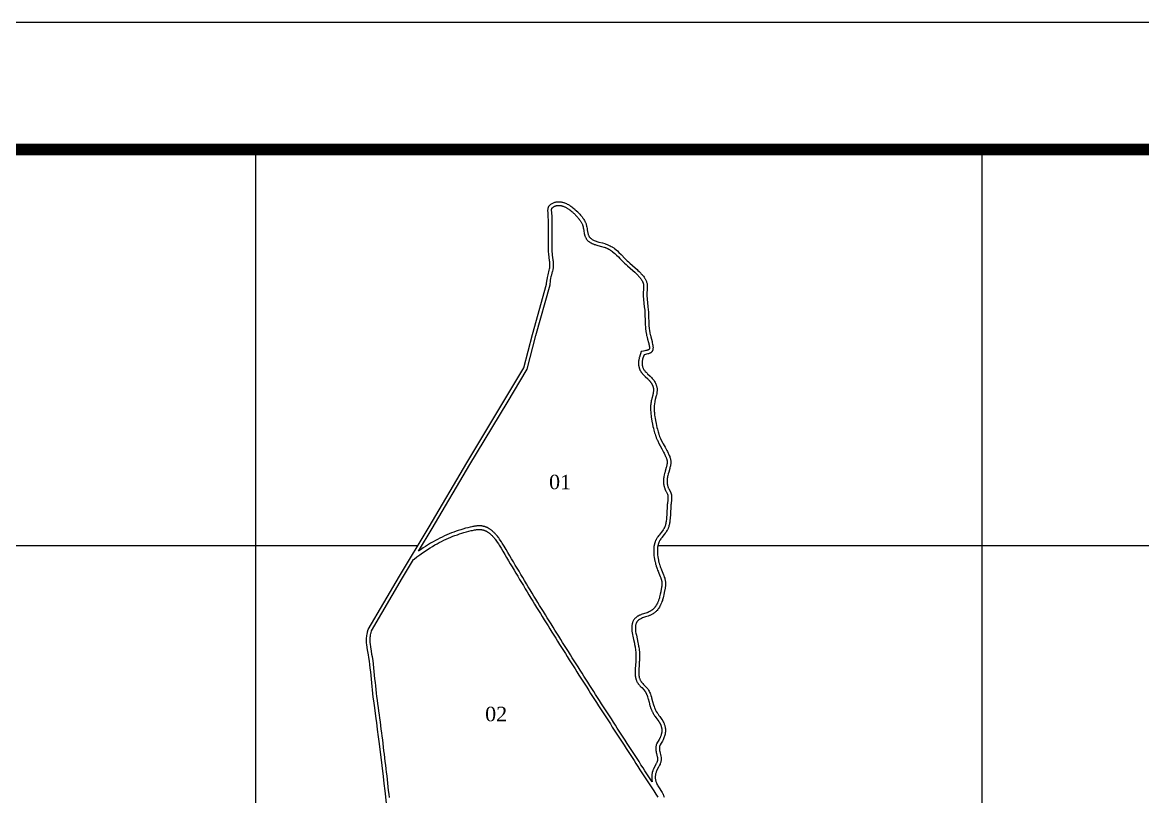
# Model space of a CAD drawing. Extents: x 708265 to 713463, y 7861946 to 7865621.
# Drawn here: x 710379 to 711921, y 7864554 to 7865621 of the extents above; entities that cross this region are included whole.
import ezdxf
from ezdxf.enums import TextEntityAlignment as Align

# ---------------------------------------------------------------- set-up
doc = ezdxf.new("R2010")
doc.units = 0
doc.linetypes.add('CONTINUO', pattern=[0])
doc.linetypes.add('LIN0', pattern=[0])
for name, color, linetype in [('011400xxxx', 1, 'Continuous'), ('011400xxxx001', 5, 'Continuous'), ('011400xxxx002', 5, 'Continuous'), ('MALHA', 8, 'CONTINUO'), ('MARGEM', 7, 'CONTINUO'), ('NUMERAÇÕES', 7, 'Continuous'), ('ÁREAS', 7, 'Continuous')]:
    doc.layers.add(name, color=color, linetype=linetype)
doc.layers.add('NUMERAÇÕES DOS TALHÕES', color=7, linetype='Continuous', true_color=0xffffff)
doc.styles.add('AREAS', font='times.ttf')

# ---------------------------------------------------------------- blocks, each defined once
blk = doc.blocks.new('area_de_talhao')
at = {"layer": 'NUMERAÇÕES', "linetype": 'Continuous', "style": 'AREAS'}
blk.add_attdef('NRO', text='', height=20, dxfattribs=at).set_placement((0, 6.1), align=Align.CENTER)
at = {"layer": 'ÁREAS', "linetype": 'Continuous', "style": 'AREAS', "flags": 1}
for tag, height, p in [('AREAREAL', 0.001, (0, 0)), ('AREA', 20, (0, -23.9))]:
    blk.add_attdef(tag, text='', height=height, dxfattribs=at).set_placement(p, align=Align.CENTER)

msp = doc.modelspace()

# ---------------------------------------------------------------- linework, layer by layer
at = {"layer": '011400xxxx'}
msp.add_lwpolyline([(710881.2, 7864532.5), (710878, 7864562.3), (710876.9, 7864572.3), (710875.7, 7864582.2), (710873.9, 7864597.1), (710870.3, 7864626.9), (710869.1, 7864636.8), (710867.8, 7864646.7), (710866.5, 7864656.6), (710865.8, 7864661.6), (710863.8, 7864676.5), (710862.5, 7864686.4), (710861.8, 7864691.3), (710861.2, 7864696.3), (710860.6, 7864701.3), (710860.1, 7864706.2), (710859.6, 7864711.2), (710858.2, 7864726.1), (710857.6, 7864731.1), (710857.1, 7864736.1), (710856.4, 7864741), (710855.7, 7864746), (710855.1, 7864749.4), (710854.2, 7864754.4), (710853.4, 7864759.3), (710853.3, 7864760.3), (710852.9, 7864763.3), (710852.6, 7864766.2), (710852.5, 7864768.7), (710852.5, 7864770.7), (710852.5, 7864771.2), (710852.6, 7864773.2), (710852.7, 7864774.7), (710852.8, 7864775.7), (710852.9, 7864776.2), (710853.2, 7864778.2), (710853.6, 7864780.2), (710853.8, 7864781.1), (710854.6, 7864784.6), (710897.7, 7864858.2), (710938.5, 7864926.1), (710990.6, 7865014.1), (711041.7, 7865099.2), (711069.1, 7865145), (711080.9, 7865190.9), (711100.2, 7865260.4), (711100.8, 7865265.3), (711101, 7865266.3), (711101.5, 7865269.3), (711101.9, 7865271.2), (711102.3, 7865273.2), (711104, 7865279.5), (711104.4, 7865281.4), (711104.7, 7865282.9), (711104.8, 7865283.9), (711104.9, 7865284.4), (711104.9, 7865284.9), (711105, 7865285.9), (711105, 7865287.4), (711104.9, 7865288.9), (711104.8, 7865289.9), (711104.7, 7865290.9), (711104.5, 7865292.3), (711103.8, 7865297.3), (711103.7, 7865298.3), (711103.5, 7865300.8), (711103.4, 7865301.8), (711103.2, 7865304.8), (711103.1, 7865306.3), (711103, 7865310.3), (711103, 7865313.8), (711103.1, 7865323.8), (711103, 7865328.8), (711103, 7865333.8), (711102.9, 7865343.8), (711102.7, 7865357.6), (711102.2, 7865362.6), (711102.3, 7865363.6), (711102.3, 7865364.1), (711102.4, 7865364.6), (711102.5, 7865365.1), (711102.7, 7865365.5), (711102.8, 7865366), (711103, 7865366.5), (711103.2, 7865366.9), (711103.5, 7865367.4), (711103.8, 7865367.8), (711104.1, 7865368.2), (711104.4, 7865368.6), (711104.7, 7865368.9), (711105.1, 7865369.3), (711105.8, 7865369.9), (711106.2, 7865370.2), (711107.1, 7865370.8), (711107.9, 7865371.3), (711108.8, 7865371.8), (711109.7, 7865372.2), (711110.6, 7865372.6), (711111.6, 7865372.9), (711112, 7865373.1), (711112.5, 7865373.2), (711113.5, 7865373.4), (711114.5, 7865373.6), (711115.5, 7865373.7), (711116, 7865373.7), (711117, 7865373.7), (711118, 7865373.7), (711119, 7865373.6), (711119.5, 7865373.6), (711120.5, 7865373.4), (711121.4, 7865373.3), (711122.4, 7865373), (711123.4, 7865372.8), (711124.3, 7865372.5), (711124.8, 7865372.3), (711126.2, 7865371.8), (711127.6, 7865371.2), (711128.9, 7865370.5), (711130.3, 7865369.8), (711131.1, 7865369.3), (711132, 7865368.8), (711132.8, 7865368.2), (711133.7, 7865367.7), (711135.3, 7865366.5), (711136.1, 7865365.9), (711137.3, 7865365), (711138, 7865364.4), (711139.2, 7865363.4), (711139.9, 7865362.7), (711141, 7865361.7), (711141.7, 7865361), (711143.2, 7865359.6), (711143.9, 7865358.9), (711145.2, 7865357.4), (711145.9, 7865356.7), (711147.2, 7865355.2), (711147.8, 7865354.4), (711149.1, 7865352.8), (711150.3, 7865351.2), (711151.4, 7865349.6), (711151.7, 7865349.1), (711152.4, 7865347.9), (711152.9, 7865347), (711153.6, 7865345.6), (711153.8, 7865345.2), (711154.2, 7865344.3), (711154.6, 7865343.3), (711155, 7865341.9), (711155.3, 7865341), (711155.5, 7865340), (711155.8, 7865338.5), (711156.1, 7865337), (711156.4, 7865335.1), (711157.2, 7865330.6), (711157.4, 7865329.7), (711157.5, 7865329.2), (711157.8, 7865328.2), (711158, 7865327.8), (711158.4, 7865326.8), (711158.6, 7865326.4), (711158.9, 7865325.9), (711159.1, 7865325.5), (711159.4, 7865325.1), (711159.7, 7865324.7), (711160.1, 7865324.3), (711160.4, 7865324), (711160.7, 7865323.6), (711161.5, 7865323), (711162.3, 7865322.4), (711163.1, 7865321.8), (711164, 7865321.3), (711164.9, 7865320.9), (711165.8, 7865320.4), (711167.2, 7865319.9), (711168.6, 7865319.4), (711169.6, 7865319.1), (711171, 7865318.6), (711172.4, 7865318.2), (711177.3, 7865316.9), (711180.6, 7865316), (711181.1, 7865315.8), (711182.5, 7865315.3), (711183.9, 7865314.8), (711185.8, 7865314), (711186.7, 7865313.6), (711188, 7865312.9), (711189.3, 7865312.2), (711190.6, 7865311.4), (711191, 7865311.2), (711192.7, 7865310), (711193.9, 7865309.2), (711195.5, 7865307.9), (711195.9, 7865307.6), (711197.8, 7865306), (711199.9, 7865303.9), (711202.8, 7865301.1), (711208.3, 7865295.3), (711210.1, 7865293.6), (711211.2, 7865292.5), (711213, 7865290.8), (711214.9, 7865289.2), (711222.4, 7865282.6), (711225, 7865280.3), (711226.1, 7865279.2), (711227.9, 7865277.5), (711228.6, 7865276.8), (711230, 7865275.3), (711230.7, 7865274.6), (711231.7, 7865273.5), (711232.3, 7865272.7), (711232.9, 7865271.9), (711233.6, 7865271.1), (711234.5, 7865269.9), (711235, 7865269.1), (711235.8, 7865267.8), (711236.1, 7865267.4), (711236.6, 7865266.5), (711237, 7865265.7), (711237.4, 7865264.7), (711237.8, 7865263.8), (711238.1, 7865262.9), (711238.4, 7865261.9), (711238.6, 7865260.9), (711238.7, 7865260.4), (711238.8, 7865259.9), (711238.9, 7865259), (711238.9, 7865258), (711238.9, 7865257), (711238.8, 7865255.5), (711238.6, 7865253), (711238.2, 7865248), (711238.2, 7865247.5), (711238.2, 7865245.5), (711238.3, 7865244), (711238.4, 7865243), (711238.6, 7865241), (711238.7, 7865239.5), (711239.3, 7865234.5), (711239.9, 7865229.6), (711240.3, 7865224.6), (711240.5, 7865222.1), (711240.7, 7865219.1), (711240.8, 7865216.6), (711241.1, 7865206.6), (711241.2, 7865204.1), (711241.3, 7865202.1), (711241.5, 7865200.1), (711241.7, 7865198.6), (711241.9, 7865196.6), (711242.1, 7865195.7), (711242.4, 7865193.7), (711242.6, 7865192.7), (711243, 7865190.7), (711243.2, 7865189.8), (711243.7, 7865187.8), (711245.5, 7865181.1), (711245.8, 7865179.6), (711246.3, 7865177.7), (711246.5, 7865176.2), (711246.6, 7865175.7), (711246.8, 7865174.2), (711246.9, 7865173.2), (711246.9, 7865172.7), (711246.8, 7865171.7), (711246.8, 7865171.2), (711246.7, 7865170.7), (711246.7, 7865170.2), (711246.6, 7865169.7), (711246.4, 7865169.2), (711246.2, 7865168.8), (711246, 7865168.3), (711245.8, 7865167.9), (711245.5, 7865167.5), (711245.2, 7865167.1), (711244.9, 7865166.7), (711244.5, 7865166.4), (711244.1, 7865166.1), (711243.7, 7865165.8), (711243.3, 7865165.5), (711242.8, 7865165.3), (711242.4, 7865165.1), (711241.4, 7865164.7), (711240.5, 7865164.4), (711239.5, 7865164.1), (711238.1, 7865163.7), (711236.6, 7865163.4), (711234.6, 7865163), (711233, 7865158.3), (711232.6, 7865156.8), (711232.3, 7865155.3), (711232.1, 7865154.4), (711232.1, 7865153.9), (711232, 7865152.9), (711231.9, 7865152.4), (711231.9, 7865151.4), (711231.9, 7865150.9), (711232, 7865149.9), (711232, 7865149.4), (711232.1, 7865148.4), (711232.3, 7865147.4), (711232.6, 7865146.4), (711232.9, 7865145.5), (711233.2, 7865144.5), (711233.5, 7865144.1), (711233.9, 7865143.2), (711234.4, 7865142.4), (711235, 7865141.5), (711235.6, 7865140.7), (711236.2, 7865140), (711237.2, 7865138.8), (711238.6, 7865137.4), (711239.4, 7865136.7), (711243, 7865133.3), (711244.1, 7865132.2), (711244.8, 7865131.5), (711245.8, 7865130.4), (711246.8, 7865129.3), (711247.4, 7865128.5), (711248.3, 7865127.3), (711249.1, 7865126), (711249.8, 7865124.7), (711250.3, 7865123.8), (711250.9, 7865122.5), (711251.2, 7865121.5), (711251.4, 7865121), (711251.7, 7865120.1), (711251.8, 7865119.6), (711252.1, 7865118.6), (711252.2, 7865117.7), (711252.4, 7865116.7), (711252.4, 7865116.2), (711252.5, 7865115.2), (711252.5, 7865114.7), (711252.5, 7865113.7), (711252.4, 7865112.7), (711252.3, 7865111.7), (711252.2, 7865110.7), (711251.9, 7865109.2), (711251.5, 7865107.3), (711251.2, 7865106.3), (711250, 7865101.4), (711249.4, 7865099), (711249.2, 7865097.5), (711248.9, 7865095.6), (711248.8, 7865095.1), (711248.6, 7865093.1), (711248.5, 7865091.6), (711248.5, 7865089.6), (711248.5, 7865087.1), (711248.6, 7865084.6), (711248.7, 7865083.6), (711248.9, 7865081.6), (711249.1, 7865080.1), (711249.4, 7865077.6), (711249.7, 7865075.6), (711250.3, 7865072.2), (711251.1, 7865068.3), (711251.7, 7865065.3), (711252.2, 7865062.9), (711252.8, 7865060.5), (711253.4, 7865058.5), (711253.9, 7865056.6), (711254.4, 7865055.2), (711255, 7865053.3), (711255.3, 7865052.3), (711256, 7865050.5), (711256.4, 7865049.5), (711257.2, 7865047.7), (711258.6, 7865044.5), (711260.2, 7865041.4), (711260.9, 7865040.1), (711263.4, 7865035.7), (711265.7, 7865031.3), (711266.7, 7865029.5), (711267.8, 7865027.3), (711268.2, 7865026.4), (711268.8, 7865025), (711269.2, 7865024.1), (711269.8, 7865022.7), (711270.1, 7865021.8), (711270.5, 7865020.3), (711270.7, 7865019.8), (711270.9, 7865018.9), (711271, 7865018.4), (711271.2, 7865017.4), (711271.3, 7865016.4), (711271.4, 7865015.4), (711271.4, 7865014.9), (711271.4, 7865014.4), (711271.3, 7865013.4), (711271.2, 7865012.4), (711271.1, 7865011.4), (711270.8, 7865010), (711270.4, 7865008.5), (711270.2, 7865007.5), (711269.8, 7865006.1), (711268.4, 7865001.3), (711267.7, 7864998.9), (711267.1, 7864996.4), (711267, 7864996), (711266.7, 7864994), (711266.5, 7864992.5), (711266.4, 7864991.5), (711266.3, 7864990), (711266.3, 7864989.5), (711266.3, 7864988), (711266.3, 7864987), (711266.4, 7864986), (711266.5, 7864985), (711266.7, 7864984), (711266.9, 7864983), (711267.1, 7864982.1), (711267.4, 7864981.1), (711267.6, 7864980.6), (711267.9, 7864979.7), (711268.1, 7864979.2), (711268.6, 7864978.3), (711271.4, 7864973.1), (711271.6, 7864972.6), (711271.9, 7864971.6), (711272, 7864971.2), (711272.2, 7864970.2), (711272.2, 7864969.7), (711272.3, 7864968.7), (711272.3, 7864968.2), (711272.4, 7864967.2), (711272.3, 7864965.7), (711272.2, 7864963.7), (711271.7, 7864957.7), (711271.5, 7864956.2), (711271.3, 7864951.7), (711271, 7864946.7), (711270.8, 7864941.7), (711270.6, 7864939.2), (711270.4, 7864937.3), (711270.2, 7864935.3), (711270, 7864933.8), (711269.8, 7864932.3), (711269.6, 7864930.8), (711269.4, 7864929.8), (711269.2, 7864928.9), (711268.8, 7864927.4), (711268.7, 7864926.9), (711268.4, 7864926), (711268.1, 7864925), (711267.7, 7864924.1), (711267.5, 7864923.6), (711267.1, 7864922.7), (711266.7, 7864921.8), (711266.4, 7864921.4), (711265.6, 7864920.1), (711264.8, 7864918.8), (711263.7, 7864917.2), (711262.2, 7864915.2), (711259.1, 7864911.3), (711258.5, 7864910.5), (711257.6, 7864909.3), (711256.8, 7864908), (711256.5, 7864907.6), (711256, 7864906.7), (711255.5, 7864905.9), (711255.1, 7864905), (711254.9, 7864904.5), (711254.5, 7864903.6), (711254.2, 7864902.6), (711254, 7864902.1), (711253.8, 7864901.2), (711253.5, 7864900.2), (711253.3, 7864899.2), (711253.1, 7864897.7), (711253, 7864896.3), (711252.9, 7864895.3), (711252.8, 7864893.8), (711252.8, 7864891.8), (711252.9, 7864889.8), (711253.1, 7864887.3), (711253.4, 7864884.8), (711253.8, 7864882.3), (711254.3, 7864879.9), (711254.5, 7864878.9), (711255, 7864876.9), (711255.3, 7864876), (711255.8, 7864874.1), (711256.1, 7864873.1), (711256.7, 7864871.2), (711257.2, 7864869.8), (711257.9, 7864867.9), (711258.4, 7864866.5), (711259.4, 7864864.2), (711261.3, 7864859.6), (711261.7, 7864858.7), (711262.4, 7864856.8), (711262.9, 7864855.4), (711263.3, 7864853.9), (711263.5, 7864852.9), (711263.7, 7864852), (711263.8, 7864851.5), (711263.9, 7864850.5), (711264, 7864849.5), (711264.1, 7864848.5), (711264.1, 7864847.5), (711264, 7864846.5), (711264, 7864846), (711263.9, 7864844.5), (711263.7, 7864842.5), (711263.4, 7864840.5), (711263.2, 7864839.5), (711262.4, 7864835.6), (711261.7, 7864832.2), (711261.3, 7864830.2), (711260.8, 7864828.3), (711260.4, 7864826.8), (711260, 7864825.4), (711259.7, 7864824.5), (711259.2, 7864823), (711258.5, 7864821.2), (711258.1, 7864820.2), (711257.7, 7864819.3), (711257.3, 7864818.4), (711256.6, 7864817.1), (711256.4, 7864816.6), (711255.7, 7864815.3), (711254.9, 7864814), (711254, 7864812.8), (711253.4, 7864812), (711252.4, 7864810.9), (711251.7, 7864810.1), (711251, 7864809.4), (711250.3, 7864808.8), (711249.5, 7864808.1), (711248.8, 7864807.5), (711248, 7864806.9), (711247.1, 7864806.3), (711245.9, 7864805.5), (711245.4, 7864805.3), (711244.1, 7864804.6), (711242.7, 7864803.9), (711241.8, 7864803.6), (711240.4, 7864803), (711238.5, 7864802.4), (711236.6, 7864801.8), (711232.4, 7864800.4), (711231, 7864799.8), (711230.1, 7864799.4), (711229.2, 7864798.9), (711228.3, 7864798.4), (711227.9, 7864798.1), (711227.1, 7864797.6), (711226.7, 7864797.3), (711226.3, 7864796.9), (711225.9, 7864796.6), (711225.6, 7864796.2), (711225.2, 7864795.9), (711224.9, 7864795.5), (711224.6, 7864795.1), (711224.4, 7864794.6), (711224.1, 7864794.2), (711223.9, 7864793.8), (711223.7, 7864793.3), (711223.5, 7864792.8), (711223.2, 7864791.9), (711223.1, 7864791.4), (711222.9, 7864790.4), (711222.8, 7864789.9), (711222.7, 7864788.9), (711222.6, 7864788.4), (711222.6, 7864787.4), (711222.6, 7864786.4), (711222.6, 7864785.4), (711222.6, 7864783.9), (711222.8, 7864782.5), (711222.9, 7864781.5), (711223.3, 7864779.5), (711223.6, 7864778), (711223.9, 7864776.6), (711225, 7864771.7), (711226.1, 7864766.8), (711226.5, 7864764.8), (711227.1, 7864761.4), (711227.2, 7864760.4), (711227.7, 7864757.4), (711227.8, 7864756.4), (711228.1, 7864753.5), (711228.2, 7864751), (711228.3, 7864748.5), (711228.3, 7864745), (711228.1, 7864741.5), (711228, 7864740), (711227.7, 7864735), (711227.3, 7864730), (711227.2, 7864728.5), (711227.2, 7864727), (711227.2, 7864726), (711227.2, 7864725), (711227.2, 7864723.5), (711227.4, 7864722), (711227.5, 7864721), (711227.6, 7864720), (711227.8, 7864719), (711228, 7864718.1), (711228.2, 7864717.6), (711228.5, 7864716.6), (711228.7, 7864716.2), (711229, 7864715.2), (711229.3, 7864714.8), (711229.5, 7864714.4), (711230, 7864713.5), (711230.3, 7864713.1), (711230.9, 7864712.3), (711231.2, 7864711.9), (711231.8, 7864711.1), (711232.8, 7864710), (711233.9, 7864708.9), (711234.9, 7864707.9), (711238.4, 7864704.3), (711238.7, 7864703.9), (711239.4, 7864703.1), (711239.6, 7864702.7), (711240.2, 7864701.9), (711240.8, 7864701), (711241.5, 7864699.7), (711242.2, 7864698.4), (711242.8, 7864697), (711243.3, 7864695.6), (711244, 7864693.7), (711244.7, 7864691.3), (711244.9, 7864690.4), (711246.2, 7864685.5), (711247.5, 7864680.7), (711248.3, 7864678.3), (711249, 7864676.5), (711249.2, 7864676), (711249.8, 7864674.6), (711250.5, 7864673.3), (711250.9, 7864672.4), (711251.4, 7864671.5), (711252.5, 7864669.8), (711253.3, 7864668.6), (711253.9, 7864667.7), (711255, 7864666.1), (711256.2, 7864664.5), (711259.1, 7864660.4), (711260.2, 7864658.7), (711260.9, 7864657.4), (711261.6, 7864656.1), (711262, 7864655.2), (711262.4, 7864654.3), (711262.7, 7864653.3), (711263, 7864652.4), (711263.3, 7864651.4), (711263.5, 7864650.4), (711263.7, 7864648.9), (711263.9, 7864647.5), (711264, 7864646), (711263.9, 7864644.5), (711263.9, 7864643.5), (711263.7, 7864642), (711263.5, 7864640.5), (711263.1, 7864639), (711262.7, 7864637.6), (711262.4, 7864636.6), (711261.9, 7864635.2), (711261.3, 7864633.8), (711260.7, 7864632.5), (711259.8, 7864630.7), (711259, 7864629.4), (711258.2, 7864628.1), (711256.7, 7864625.6), (711256.5, 7864625.1), (711256.3, 7864624.6), (711256.1, 7864624.2), (711256, 7864623.7), (711255.9, 7864623.2), (711255.8, 7864622.7), (711255.7, 7864622.2), (711255.7, 7864621.7), (711255.7, 7864620.7), (711255.7, 7864619.7), (711255.7, 7864619.2), (711255.9, 7864618.2), (711256, 7864617.7), (711256.2, 7864616.3), (711257.6, 7864609.9), (711257.9, 7864608.4), (711257.9, 7864607.9), (711258, 7864606.9), (711258, 7864606.4), (711258.1, 7864605.4), (711258, 7864604.4), (711257.9, 7864603.9), (711257.8, 7864603), (711257.6, 7864602), (711257.3, 7864601), (711256.9, 7864600.1), (711256.5, 7864599.2), (711255.9, 7864597.8), (711255.2, 7864596.5), (711254.5, 7864595.1), (711252.3, 7864590.7), (711251.7, 7864589.3), (711251.3, 7864588.4), (711251, 7864587.4), (711250.7, 7864586.5), (711250.5, 7864585.5), (711250.3, 7864584.5), (711250.1, 7864583.5), (711250, 7864582.5), (711250, 7864581.5), (711250, 7864580.5), (711250, 7864579.5), (711250.1, 7864578.5), (711250.3, 7864577.6), (711250.4, 7864577.1), (711250.6, 7864576.1), (711250.9, 7864575.1), (711251.2, 7864574.2), (711251.5, 7864573.2), (711252.1, 7864571.8), (711252.3, 7864571.4), (711253, 7864570), (711253.4, 7864569.2), (711254.2, 7864567.9), (711255.3, 7864566.2), (711258.7, 7864561.3), (711259.5, 7864560), (711260, 7864559.2), (711260.5, 7864558.3), (711260.7, 7864557.8), (711260.9, 7864557.4), (711261.3, 7864556.4), (711261.5, 7864556), (711261.8, 7864555), (711261.9, 7864554.5), (711262.1, 7864553.6)], dxfattribs=at)
at = {"layer": '011400xxxx001'}
msp.add_lwpolyline([(710924.1, 7864892.5), (710942.8, 7864923.5), (710994.9, 7865011.6), (711046, 7865096.6), (711073.8, 7865143.1), (711085.7, 7865189.6), (711105.2, 7865259.4), (711105.8, 7865264.7), (711105.9, 7865265.6), (711106.3, 7865267.9), (711106.4, 7865268.3), (711106.7, 7865270.2), (711106.8, 7865270.6), (711107.2, 7865272), (711107.4, 7865272.9), (711108.7, 7865277.7), (711108.9, 7865278.3), (711109.2, 7865279.8), (711109.4, 7865280.4), (711109.6, 7865281.5), (711109.7, 7865282.1), (711109.7, 7865282.7), (711109.8, 7865283.3), (711109.9, 7865283.9), (711109.9, 7865284.5), (711110, 7865285.1), (711110, 7865285.7), (711110, 7865286.3), (711110, 7865286.9), (711110, 7865287.5), (711109.9, 7865288.6), (711109.9, 7865289.2), (711109.8, 7865290.3), (711109.7, 7865291.4), (711109.5, 7865293), (711108.8, 7865297.9), (711108.7, 7865298.8), (711108.4, 7865301.2), (711108.4, 7865302.1), (711108.2, 7865305), (711108.1, 7865306.4), (711108, 7865310.3), (711108, 7865313.8), (711108, 7865318.7), (711108.1, 7865323.8), (711108, 7865328.8), (711108, 7865333.8), (711108, 7865338.8), (711107.9, 7865343.8), (711107.8, 7865348.8), (711107.8, 7865353.8), (711107.7, 7865357.9), (711107.2, 7865362.8), (711107.2, 7865362.9), (711107.3, 7865363.2), (711107.3, 7865363.4), (711107.3, 7865363.7), (711107.4, 7865363.9), (711107.4, 7865364.1), (711107.5, 7865364.2), (711107.5, 7865364.4), (711107.6, 7865364.5), (711107.7, 7865364.7), (711107.8, 7865364.9), (711108, 7865365.1), (711108.1, 7865365.2), (711108.3, 7865365.4), (711108.5, 7865365.6), (711108.7, 7865365.8), (711109, 7865366), (711109.2, 7865366.2), (711109.5, 7865366.4), (711109.8, 7865366.6), (711110.1, 7865366.8), (711110.4, 7865367), (711110.7, 7865367.2), (711111, 7865367.3), (711111.4, 7865367.5), (711111.7, 7865367.6), (711112, 7865367.8), (711112.4, 7865367.9), (711112.7, 7865368), (711113, 7865368.2), (711113.4, 7865368.3), (711113.7, 7865368.3), (711114.1, 7865368.4), (711114.4, 7865368.5), (711114.8, 7865368.6), (711115.2, 7865368.6), (711115.5, 7865368.7), (711115.9, 7865368.7), (711116.2, 7865368.7), (711116.6, 7865368.7), (711117, 7865368.7), (711117.4, 7865368.7), (711117.7, 7865368.7), (711118.1, 7865368.7), (711118.5, 7865368.7), (711118.9, 7865368.6), (711119.3, 7865368.6), (711119.6, 7865368.5), (711120, 7865368.4), (711120.4, 7865368.4), (711120.8, 7865368.3), (711121.2, 7865368.2), (711121.6, 7865368.1), (711122, 7865368), (711122.4, 7865367.8), (711122.8, 7865367.7), (711123.1, 7865367.6), (711123.9, 7865367.3), (711124.3, 7865367.1), (711125.1, 7865366.8), (711125.5, 7865366.6), (711126.3, 7865366.2), (711126.6, 7865366.1), (711127.4, 7865365.6), (711127.8, 7865365.4), (711128.6, 7865365), (711129.3, 7865364.5), (711130.1, 7865364.1), (711130.8, 7865363.6), (711131.6, 7865363), (711132.3, 7865362.5), (711133, 7865362), (711134.1, 7865361.1), (711134.8, 7865360.5), (711135.9, 7865359.6), (711136.6, 7865359), (711137.6, 7865358.1), (711138.3, 7865357.4), (711139.6, 7865356.1), (711140.2, 7865355.4), (711141.5, 7865354), (711142.1, 7865353.4), (711143.4, 7865351.9), (711144, 7865351.2), (711145.1, 7865349.7), (711145.4, 7865349.4), (711146.2, 7865348.3), (711146.4, 7865348), (711147.2, 7865346.8), (711147.4, 7865346.5), (711147.9, 7865345.7), (711148.1, 7865345.4), (711148.5, 7865344.6), (711148.7, 7865344.3), (711149.1, 7865343.5), (711149.2, 7865343.2), (711149.6, 7865342.4), (711149.7, 7865342), (711149.9, 7865341.6), (711150, 7865341.2), (711150.1, 7865340.9), (711150.3, 7865340.5), (711150.4, 7865340.1), (711150.5, 7865339.7), (711150.6, 7865339.3), (711150.7, 7865338.9), (711150.8, 7865338), (711150.9, 7865337.6), (711151.2, 7865336.2), (711151.5, 7865334.3), (711152.3, 7865329.6), (711152.4, 7865329), (711152.6, 7865328.4), (711152.7, 7865327.8), (711152.9, 7865327.2), (711153.1, 7865326.6), (711153.3, 7865326), (711153.6, 7865325.3), (711153.9, 7865324.7), (711154.2, 7865324), (711154.6, 7865323.4), (711155, 7865322.8), (711155.4, 7865322.2), (711155.8, 7865321.6), (711156.3, 7865321), (711156.8, 7865320.5), (711157.3, 7865320), (711157.8, 7865319.5), (711158.4, 7865319.1), (711158.9, 7865318.6), (711159.4, 7865318.3), (711160, 7865317.9), (711160.5, 7865317.5), (711161.1, 7865317.2), (711161.6, 7865316.9), (711162.2, 7865316.6), (711162.7, 7865316.4), (711163.3, 7865316.1), (711163.8, 7865315.9), (711164.4, 7865315.6), (711165.4, 7865315.2), (711166, 7865315), (711167, 7865314.6), (711168.1, 7865314.3), (711169.6, 7865313.8), (711171.1, 7865313.4), (711175.9, 7865312.1), (711179.2, 7865311.2), (711179.6, 7865311), (711180.9, 7865310.6), (711181.3, 7865310.5), (711182.1, 7865310.1), (711182.5, 7865310), (711183.3, 7865309.6), (711183.7, 7865309.5), (711184.5, 7865309.1), (711184.9, 7865308.9), (711185.7, 7865308.5), (711186, 7865308.3), (711186.8, 7865307.9), (711187.2, 7865307.7), (711188, 7865307.2), (711188.3, 7865307), (711189.5, 7865306.2), (711189.8, 7865306), (711190.9, 7865305.1), (711191.2, 7865304.9), (711192.3, 7865304), (711192.6, 7865303.8), (711194.1, 7865302.5), (711194.4, 7865302.3), (711196.2, 7865300.6), (711196.5, 7865300.3), (711199.2, 7865297.6), (711201.3, 7865295.5), (711204.8, 7865291.8), (711206.6, 7865290), (711207.8, 7865288.9), (711209.7, 7865287.1), (711211.6, 7865285.4), (711215.4, 7865282.1), (711219.1, 7865278.9), (711221.6, 7865276.6), (711222.7, 7865275.6), (711224.4, 7865273.9), (711225, 7865273.3), (711226.3, 7865271.9), (711227, 7865271.3), (711227.9, 7865270.2), (711228.5, 7865269.5), (711229, 7865268.8), (711229.6, 7865268.1), (711230.1, 7865267.4), (711230.4, 7865267.1), (711230.9, 7865266.3), (711231.1, 7865266), (711231.5, 7865265.3), (711231.7, 7865264.9), (711232.2, 7865264.2), (711232.3, 7865263.8), (711232.5, 7865263.5), (711232.7, 7865263.1), (711232.8, 7865262.8), (711233, 7865262.4), (711233.1, 7865262.1), (711233.2, 7865261.7), (711233.4, 7865261.4), (711233.5, 7865261), (711233.6, 7865260.7), (711233.6, 7865260.3), (711233.7, 7865260), (711233.8, 7865259.6), (711233.8, 7865259.3), (711233.9, 7865259), (711233.9, 7865258.6), (711233.9, 7865258.3), (711233.9, 7865257.9), (711233.9, 7865257.5), (711233.9, 7865257.1), (711233.9, 7865256.7), (711233.8, 7865255.8), (711233.8, 7865255.4), (711233.6, 7865253.4), (711233.2, 7865248.2), (711233.2, 7865247.5), (711233.2, 7865245.9), (711233.3, 7865245.3), (711233.3, 7865243.7), (711233.4, 7865242.6), (711233.6, 7865240.5), (711233.7, 7865238.9), (711234.3, 7865234), (711234.9, 7865229.1), (711235.4, 7865224.2), (711235.5, 7865221.8), (711235.7, 7865218.9), (711235.8, 7865216.4), (711235.9, 7865211.5), (711236.1, 7865206.4), (711236.2, 7865203.8), (711236.4, 7865201.7), (711236.5, 7865199.6), (711236.7, 7865198.1), (711237, 7865196), (711237.1, 7865194.9), (711237.5, 7865192.8), (711237.7, 7865191.8), (711238.1, 7865189.7), (711238.3, 7865188.6), (711238.8, 7865186.6), (711239.3, 7865184.6), (711240.6, 7865179.8), (711241, 7865178.4), (711241.3, 7865177.1), (711241.4, 7865176.7), (711241.6, 7865175.3), (711241.7, 7865175), (711241.8, 7865174.1), (711241.8, 7865173.7), (711241.8, 7865173.4), (711241.9, 7865173), (711241.9, 7865172.6), (711241.9, 7865172.3), (711241.9, 7865172), (711241.8, 7865171.7), (711241.8, 7865171.4), (711241.8, 7865171.2), (711241.7, 7865171), (711241.7, 7865170.8), (711241.6, 7865170.7), (711241.6, 7865170.5), (711241.5, 7865170.5), (711241.5, 7865170.4), (711241.4, 7865170.3), (711241.4, 7865170.3), (711241.3, 7865170.2), (711241.2, 7865170.1), (711241, 7865170), (711240.8, 7865169.9), (711240.6, 7865169.8), (711240.3, 7865169.7), (711240, 7865169.5), (711239.7, 7865169.4), (711239.4, 7865169.3), (711239, 7865169.2), (711238.6, 7865169), (711238.2, 7865168.9), (711237.4, 7865168.7), (711237, 7865168.6), (711235.6, 7865168.3), (711233.7, 7865167.9), (711230.7, 7865167.3), (711228.2, 7865159.7), (711228, 7865159.1), (711227.8, 7865158), (711227.6, 7865157.4), (711227.4, 7865156.3), (711227.3, 7865155.7), (711227.2, 7865155.1), (711227.1, 7865154.5), (711227, 7865153.9), (711227, 7865153.2), (711226.9, 7865152.6), (711226.9, 7865152), (711226.9, 7865151.4), (711226.9, 7865150.8), (711226.9, 7865150.1), (711227, 7865149.5), (711227, 7865148.9), (711227.1, 7865148.2), (711227.2, 7865147.6), (711227.3, 7865147), (711227.4, 7865146.3), (711227.6, 7865145.7), (711227.8, 7865145.1), (711228, 7865144.4), (711228.2, 7865143.8), (711228.4, 7865143.2), (711228.7, 7865142.5), (711228.9, 7865141.9), (711229.2, 7865141.3), (711229.6, 7865140.7), (711229.9, 7865140.2), (711230.2, 7865139.6), (711230.6, 7865139.1), (711230.9, 7865138.6), (711231.3, 7865138.1), (711231.7, 7865137.6), (711232.1, 7865137.2), (711232.4, 7865136.7), (711232.8, 7865136.3), (711233.6, 7865135.4), (711234, 7865135), (711235.1, 7865133.9), (711235.9, 7865133.1), (711239.5, 7865129.7), (711240.5, 7865128.7), (711241.2, 7865128.1), (711241.8, 7865127.4), (711242.1, 7865127.1), (711242.6, 7865126.5), (711242.9, 7865126.2), (711243.4, 7865125.5), (711243.6, 7865125.2), (711243.9, 7865124.8), (711244.1, 7865124.5), (711244.3, 7865124.1), (711244.6, 7865123.8), (711244.8, 7865123.4), (711245, 7865123.1), (711245.2, 7865122.7), (711245.4, 7865122.4), (711245.6, 7865122), (711245.7, 7865121.7), (711245.9, 7865121.3), (711246.1, 7865120.9), (711246.2, 7865120.6), (711246.4, 7865120.2), (711246.5, 7865119.8), (711246.7, 7865119.4), (711246.8, 7865119.1), (711246.9, 7865118.7), (711247, 7865118.3), (711247.1, 7865118), (711247.2, 7865117.6), (711247.2, 7865117.2), (711247.3, 7865116.9), (711247.4, 7865116.5), (711247.4, 7865116.1), (711247.4, 7865115.8), (711247.5, 7865115.4), (711247.5, 7865115), (711247.5, 7865114.7), (711247.5, 7865114.3), (711247.5, 7865113.9), (711247.4, 7865113.5), (711247.4, 7865113.1), (711247.4, 7865112.7), (711247.3, 7865112.3), (711247.2, 7865111.4), (711247.2, 7865111), (711247, 7865110.2), (711246.9, 7865109.8), (711246.6, 7865108.4), (711246.4, 7865107.5), (711245.1, 7865102.6), (711244.7, 7865100.6), (711244.5, 7865100), (711244.2, 7865098.4), (711244.1, 7865097.8), (711243.9, 7865096.2), (711243.8, 7865095.6), (711243.7, 7865094), (711243.6, 7865093.4), (711243.5, 7865091.8), (711243.5, 7865091.2), (711243.5, 7865089.6), (711243.5, 7865089), (711243.5, 7865086.9), (711243.5, 7865086.3), (711243.7, 7865084.2), (711243.7, 7865083.1), (711243.9, 7865081.1), (711244.1, 7865079.5), (711244.5, 7865076.9), (711244.8, 7865074.8), (711245.4, 7865071.3), (711246.2, 7865067.3), (711246.8, 7865064.3), (711247.4, 7865061.7), (711248, 7865059.2), (711248.5, 7865057.2), (711249.1, 7865055.2), (711249.6, 7865053.6), (711250.3, 7865051.7), (711250.6, 7865050.6), (711251.4, 7865048.7), (711251.8, 7865047.6), (711252.6, 7865045.7), (711252.8, 7865045.2), (711253.9, 7865042.8), (711254.2, 7865042.3), (711255.8, 7865039.1), (711256.5, 7865037.7), (711259, 7865033.3), (711261.3, 7865029), (711262.2, 7865027.3), (711263.3, 7865025.1), (711263.7, 7865024.3), (711264.2, 7865023), (711264.6, 7865022.2), (711264.9, 7865021.4), (711265.1, 7865021), (711265.4, 7865020.1), (711265.5, 7865019.8), (711265.7, 7865019), (711265.8, 7865018.6), (711265.9, 7865018.2), (711266, 7865017.8), (711266.1, 7865017.4), (711266.2, 7865017.1), (711266.2, 7865016.7), (711266.3, 7865016.3), (711266.3, 7865016), (711266.3, 7865015.6), (711266.4, 7865015.3), (711266.4, 7865014.9), (711266.4, 7865014.5), (711266.3, 7865014.2), (711266.3, 7865013.8), (711266.3, 7865013.4), (711266.2, 7865013), (711266.2, 7865012.6), (711266.1, 7865012.2), (711266.1, 7865011.8), (711265.9, 7865011), (711265.8, 7865010.6), (711265.6, 7865009.7), (711265.4, 7865008.8), (711265, 7865007.5), (711263.6, 7865002.7), (711262.9, 7865000.1), (711262.7, 7864999.6), (711262.2, 7864997.5), (711262.1, 7864996.9), (711261.8, 7864995.3), (711261.7, 7864994.7), (711261.6, 7864993.6), (711261.5, 7864993), (711261.4, 7864991.9), (711261.4, 7864991.3), (711261.3, 7864990.2), (711261.3, 7864989.6), (711261.3, 7864988.5), (711261.3, 7864987.8), (711261.3, 7864986.7), (711261.4, 7864986.1), (711261.4, 7864985.5), (711261.5, 7864984.9), (711261.6, 7864984.3), (711261.7, 7864983.7), (711261.8, 7864983.1), (711261.9, 7864982.5), (711262, 7864982), (711262.2, 7864981.4), (711262.3, 7864980.8), (711262.5, 7864980.2), (711262.7, 7864979.6), (711262.9, 7864979), (711263.1, 7864978.4), (711263.3, 7864977.8), (711263.5, 7864977.2), (711263.8, 7864976.7), (711264.1, 7864976.1), (711264.4, 7864975.5), (711264.7, 7864975), (711264.9, 7864974.6), (711266.8, 7864971), (711266.8, 7864971), (711266.9, 7864970.7), (711267, 7864970.4), (711267.1, 7864970.1), (711267.2, 7864969.8), (711267.2, 7864969.4), (711267.3, 7864969.1), (711267.3, 7864968.7), (711267.3, 7864968.3), (711267.4, 7864967.9), (711267.4, 7864967.5), (711267.4, 7864967.1), (711267.4, 7864966.7), (711267.4, 7864965.9), (711267.3, 7864965.5), (711267.2, 7864964.1), (711267.2, 7864963.2), (711266.7, 7864958.2), (711266.5, 7864956.6), (711266.3, 7864952), (711266, 7864947), (711265.8, 7864942), (711265.6, 7864939.6), (711265.5, 7864937.7), (711265.3, 7864935.8), (711265.1, 7864934.4), (711264.9, 7864933.1), (711264.7, 7864931.7), (711264.5, 7864930.8), (711264.3, 7864929.9), (711264.2, 7864929.5), (711264, 7864928.7), (711263.9, 7864928.3), (711263.6, 7864927.5), (711263.5, 7864927.1), (711263.4, 7864926.7), (711263.2, 7864926.3), (711263.1, 7864926), (711262.9, 7864925.6), (711262.8, 7864925.3), (711262.6, 7864924.9), (711262.4, 7864924.5), (711262.2, 7864924.2), (711262.1, 7864923.8), (711261.6, 7864923.1), (711261.4, 7864922.8), (711260.9, 7864922), (711260.7, 7864921.7), (711259.9, 7864920.5), (711259.7, 7864920.2), (711258.2, 7864918.3), (711255.1, 7864914.3), (711254.4, 7864913.4), (711253.5, 7864912.1), (711253.2, 7864911.6), (711252.6, 7864910.7), (711252.2, 7864910.2), (711251.6, 7864909.2), (711251.3, 7864908.7), (711251.1, 7864908.1), (711250.8, 7864907.6), (711250.5, 7864907), (711250.3, 7864906.5), (711250, 7864905.9), (711249.8, 7864905.3), (711249.6, 7864904.7), (711249.4, 7864904.2), (711249.2, 7864903.6), (711249.1, 7864903), (711248.9, 7864902.4), (711248.8, 7864901.8), (711248.6, 7864901.3), (711248.5, 7864900.7), (711248.4, 7864900.1), (711248.2, 7864899), (711248.1, 7864898.4), (711248, 7864897.2), (711248, 7864896.6), (711247.9, 7864895.5), (711247.9, 7864894.9), (711247.8, 7864893.9), (711247.8, 7864893.3), (711247.8, 7864891.7), (711247.9, 7864891.1), (711247.9, 7864889.5), (711248, 7864888.9), (711248.2, 7864886.8), (711248.2, 7864886.2), (711248.5, 7864884.1), (711248.6, 7864883.5), (711248.9, 7864881.5), (711249, 7864880.9), (711249.4, 7864878.8), (711249.7, 7864877.8), (711250.2, 7864875.7), (711250.5, 7864874.7), (711251, 7864872.6), (711251.3, 7864871.6), (711252, 7864869.6), (711252.5, 7864868.1), (711253.2, 7864866.1), (711253.8, 7864864.7), (711254.8, 7864862.3), (711256.7, 7864857.7), (711257.1, 7864856.8), (711257.6, 7864855.5), (711257.7, 7864855.2), (711258.1, 7864853.9), (711258.2, 7864853.5), (711258.5, 7864852.7), (711258.6, 7864852.3), (711258.6, 7864851.9), (711258.7, 7864851.5), (711258.8, 7864851.1), (711258.9, 7864850.7), (711258.9, 7864850.3), (711259, 7864850), (711259, 7864849.6), (711259, 7864849.2), (711259, 7864848.8), (711259.1, 7864848.4), (711259.1, 7864847.9), (711259.1, 7864847.6), (711259, 7864846.7), (711259, 7864846.3), (711259, 7864845.4), (711258.9, 7864845), (711258.8, 7864843.6), (711258.7, 7864843.2), (711258.4, 7864841.3), (711258.3, 7864840.4), (711257.5, 7864836.6), (711256.8, 7864833.3), (711256.4, 7864831.4), (711255.9, 7864829.6), (711255.6, 7864828.2), (711255.2, 7864826.9), (711254.9, 7864826), (711254.5, 7864824.7), (711254.2, 7864823.8), (711253.8, 7864823), (711253.5, 7864822.2), (711253.2, 7864821.3), (711252.8, 7864820.5), (711252.6, 7864820.2), (711252.2, 7864819.4), (711252, 7864819), (711251.6, 7864818.2), (711251.4, 7864817.9), (711250.9, 7864817.2), (711250.7, 7864816.8), (711250.2, 7864816.1), (711250, 7864815.8), (711249.5, 7864815.1), (711249.2, 7864814.8), (711249, 7864814.5), (711248.7, 7864814.2), (711248.4, 7864813.9), (711248.2, 7864813.6), (711247.9, 7864813.3), (711247.6, 7864813.1), (711247.3, 7864812.8), (711247, 7864812.5), (711246.7, 7864812.2), (711246.4, 7864812), (711246.1, 7864811.7), (711245.7, 7864811.5), (711245.4, 7864811.2), (711245.1, 7864811), (711244.4, 7864810.5), (711244, 7864810.3), (711243.3, 7864809.8), (711243, 7864809.7), (711242.2, 7864809.2), (711241.9, 7864809.1), (711241.1, 7864808.7), (711240.7, 7864808.5), (711239.9, 7864808.2), (711239.6, 7864808), (711238.7, 7864807.7), (711238.3, 7864807.6), (711237, 7864807.1), (711235.1, 7864806.5), (711230.6, 7864805.1), (711230, 7864804.8), (711229, 7864804.4), (711228.4, 7864804.1), (711227.9, 7864803.9), (711227.3, 7864803.6), (711226.8, 7864803.3), (711226.2, 7864803), (711225.7, 7864802.7), (711225.1, 7864802.3), (711224.6, 7864802), (711224, 7864801.6), (711223.5, 7864801.1), (711223, 7864800.7), (711222.4, 7864800.2), (711221.9, 7864799.7), (711221.4, 7864799.1), (711220.9, 7864798.5), (711220.5, 7864797.9), (711220.1, 7864797.2), (711219.7, 7864796.5), (711219.4, 7864795.9), (711219.1, 7864795.2), (711218.8, 7864794.5), (711218.6, 7864793.9), (711218.4, 7864793.2), (711218.2, 7864792.6), (711218.1, 7864791.9), (711218, 7864791.3), (711217.9, 7864790.7), (711217.8, 7864790.1), (711217.7, 7864789.5), (711217.7, 7864788.8), (711217.6, 7864788.2), (711217.6, 7864787.7), (711217.6, 7864787.1), (711217.6, 7864786.5), (711217.6, 7864785.9), (711217.6, 7864785.3), (711217.6, 7864784.1), (711217.7, 7864783.5), (711217.8, 7864782.4), (711217.8, 7864781.8), (711218, 7864780.7), (711218.2, 7864779.6), (711218.4, 7864778.6), (711218.7, 7864777), (711219, 7864775.5), (711220.1, 7864770.6), (711221.2, 7864765.8), (711221.5, 7864763.9), (711222.2, 7864760.6), (711222.3, 7864759.7), (711222.7, 7864756.8), (711222.8, 7864755.9), (711223.1, 7864753.5), (711223.1, 7864753.1), (711223.3, 7864750.7), (711223.3, 7864750.3), (711223.3, 7864748.4), (711223.3, 7864748), (711223.3, 7864745.6), (711223.3, 7864745.2), (711223.1, 7864741.7), (711223, 7864740.3), (711222.7, 7864735.3), (711222.3, 7864730.3), (711222.2, 7864728.7), (711222.2, 7864727.1), (711222.2, 7864726), (711222.2, 7864724.9), (711222.2, 7864723.8), (711222.2, 7864723.2), (711222.3, 7864722.1), (711222.4, 7864721.5), (711222.5, 7864720.4), (711222.6, 7864719.8), (711222.7, 7864719.2), (711222.8, 7864718.6), (711222.9, 7864718), (711223.1, 7864717.4), (711223.2, 7864716.8), (711223.4, 7864716.2), (711223.6, 7864715.6), (711223.8, 7864715), (711224, 7864714.3), (711224.2, 7864713.7), (711224.5, 7864713.1), (711224.8, 7864712.5), (711225.1, 7864711.9), (711225.4, 7864711.4), (711225.8, 7864710.8), (711226.2, 7864710.3), (711226.5, 7864709.7), (711226.9, 7864709.2), (711227.3, 7864708.8), (711227.7, 7864708.3), (711228.1, 7864707.8), (711228.8, 7864707), (711229.2, 7864706.5), (711230.3, 7864705.4), (711231.4, 7864704.4), (711234.7, 7864700.9), (711234.9, 7864700.7), (711235.1, 7864700.4), (711235.4, 7864700.1), (711235.6, 7864699.8), (711235.8, 7864699.4), (711236.1, 7864699.1), (711236.3, 7864698.8), (711236.5, 7864698.4), (711236.7, 7864698.1), (711236.9, 7864697.7), (711237.1, 7864697.4), (711237.3, 7864697), (711237.6, 7864696.3), (711237.8, 7864695.9), (711238.1, 7864695.1), (711238.3, 7864694.7), (711238.6, 7864693.9), (711238.8, 7864693.5), (711239.2, 7864692.2), (711239.3, 7864691.8), (711239.9, 7864689.9), (711240.1, 7864689.1), (711241.4, 7864684.2), (711242.7, 7864679.3), (711242.9, 7864678.7), (711243.6, 7864676.7), (711243.8, 7864676.1), (711244.4, 7864674.6), (711244.6, 7864674), (711245, 7864673), (711245.3, 7864672.5), (711245.8, 7864671.5), (711246, 7864671), (711246.6, 7864670), (711247.1, 7864669), (711247.7, 7864668.1), (711248.3, 7864667.1), (711249.1, 7864665.8), (711249.7, 7864664.9), (711250.9, 7864663.2), (711252.1, 7864661.5), (711255, 7864657.6), (711255.2, 7864657.3), (711255.9, 7864656.1), (711256.1, 7864655.8), (711256.6, 7864655), (711256.7, 7864654.7), (711256.9, 7864654.3), (711257.1, 7864654), (711257.3, 7864653.6), (711257.4, 7864653.3), (711257.6, 7864652.9), (711257.7, 7864652.5), (711257.8, 7864652.2), (711258, 7864651.8), (711258.1, 7864651.4), (711258.2, 7864651), (711258.3, 7864650.6), (711258.4, 7864650.2), (711258.5, 7864649.8), (711258.6, 7864649.5), (711258.6, 7864649.1), (711258.7, 7864648.7), (711258.8, 7864648.3), (711258.8, 7864647.9), (711258.9, 7864647.5), (711258.9, 7864647.1), (711258.9, 7864646.7), (711258.9, 7864646.3), (711259, 7864645.9), (711259, 7864645.5), (711259, 7864645.1), (711258.9, 7864644.6), (711258.9, 7864644.2), (711258.9, 7864643.8), (711258.9, 7864643.4), (711258.8, 7864643), (711258.8, 7864642.6), (711258.7, 7864642.2), (711258.6, 7864641.8), (711258.6, 7864641.4), (711258.5, 7864641), (711258.4, 7864640.6), (711258.3, 7864640.3), (711258.1, 7864639.4), (711258, 7864639.1), (711257.7, 7864638.2), (711257.6, 7864637.9), (711257.3, 7864637), (711257.1, 7864636.7), (711256.8, 7864635.9), (711256.6, 7864635.5), (711256.2, 7864634.7), (711256, 7864634.3), (711255.6, 7864633.5), (711255.4, 7864633.2), (711255, 7864632.4), (711254.7, 7864632), (711253.9, 7864630.7), (711252.3, 7864627.9), (711251.9, 7864627.1), (711251.6, 7864626.4), (711251.4, 7864625.7), (711251.1, 7864625), (711251, 7864624.2), (711250.8, 7864623.5), (711250.7, 7864622.7), (711250.7, 7864622), (711250.7, 7864621.3), (711250.7, 7864620.6), (711250.7, 7864620), (711250.7, 7864619.3), (711250.8, 7864618.7), (711250.8, 7864618.1), (711250.9, 7864617.5), (711251, 7864616.9), (711251.2, 7864615.8), (711251.3, 7864615.2), (711251.7, 7864613.7), (711252.7, 7864608.9), (711252.8, 7864608.6), (711252.9, 7864607.8), (711253, 7864607.4), (711253, 7864607), (711253, 7864606.6), (711253.1, 7864606.3), (711253.1, 7864605.9), (711253.1, 7864605.5), (711253, 7864605.2), (711253, 7864604.9), (711253, 7864604.6), (711252.9, 7864604.3), (711252.9, 7864604), (711252.8, 7864603.6), (711252.7, 7864603.3), (711252.6, 7864603), (711252.5, 7864602.6), (711252.4, 7864602.3), (711252.3, 7864601.9), (711252.1, 7864601.5), (711252, 7864601.2), (711251.6, 7864600.4), (711251.4, 7864600), (711250.8, 7864598.8), (711250.1, 7864597.5), (711247.7, 7864592.8), (711247.5, 7864592.2), (711247, 7864591.2), (711246.8, 7864590.6), (711246.6, 7864590.1), (711246.4, 7864589.5), (711246.2, 7864588.9), (711246, 7864588.4), (711245.9, 7864587.8), (711245.7, 7864587.2), (711245.6, 7864586.6), (711245.5, 7864586), (711245.3, 7864585.4), (711245.2, 7864584.8), (711245.2, 7864584.2), (711245.1, 7864583.5), (711245, 7864582.9), (711245, 7864582.3), (711245, 7864581.7), (711245, 7864581), (711245, 7864580.4), (711245, 7864579.8), (711245, 7864579.1), (711245.1, 7864578.5), (711245.2, 7864577.9), (711245.3, 7864577.3), (711245.4, 7864576.7), (711245.5, 7864576.1), (711245.6, 7864575.5), (711245.8, 7864574.9), (711245.9, 7864574.5), (711244, 7864577.4), (711241.2, 7864581.6), (711238.5, 7864585.8), (711235.8, 7864590), (711233.1, 7864594.2), (711230.3, 7864598.3), (711227.6, 7864602.5), (711224.9, 7864606.7), (711222.2, 7864610.9), (711219.4, 7864615.1), (711216.7, 7864619.3), (711214, 7864623.5), (711211.3, 7864627.7), (711208.6, 7864631.9), (711205.8, 7864636.1), (711203.1, 7864640.3), (711200.4, 7864644.5), (711197.7, 7864648.7), (711195, 7864652.9), (711192.3, 7864657.1), (711189.6, 7864661.3), (711186.9, 7864665.5), (711184.1, 7864669.7), (711181.4, 7864673.9), (711178.7, 7864678.1), (711176, 7864682.3), (711173.3, 7864686.5), (711170.6, 7864690.7), (711167.9, 7864694.9), (711165.2, 7864699.1), (711162.6, 7864703.3), (711159.9, 7864707.6), (711157.2, 7864711.8), (711154.5, 7864716), (711151.8, 7864720.2), (711149.1, 7864724.4), (711146.4, 7864728.6), (711143.8, 7864732.9), (711141.1, 7864737.1), (711138.4, 7864741.3), (711135.7, 7864745.5), (711133.1, 7864749.8), (711130.4, 7864754), (711127.8, 7864758.2), (711125.1, 7864762.5), (711122.4, 7864766.7), (711119.8, 7864770.9), (711117.1, 7864775.2), (711114.5, 7864779.4), (711111.8, 7864783.6), (711109.2, 7864787.9), (711106.6, 7864792.1), (711103.9, 7864796.4), (711101.3, 7864800.6), (711098.7, 7864804.9), (711096.1, 7864809.1), (711093.4, 7864813.4), (711090.8, 7864817.7), (711088.2, 7864821.9), (711085.6, 7864826.2), (711083, 7864830.5), (711080.4, 7864834.7), (711077.8, 7864839), (711075.2, 7864843.3), (711072.7, 7864847.5), (711070.1, 7864851.8), (711067.5, 7864856.1), (711064.9, 7864860.4), (711062.4, 7864864.7), (711059.8, 7864869), (711057.3, 7864873.3), (711054.7, 7864877.6), (711052.2, 7864881.9), (711049.6, 7864886.2), (711047.1, 7864890.5), (711044.5, 7864894.8), (711042, 7864899.1), (711039.3, 7864903.4), (711038.2, 7864905.1), (711036.5, 7864907.7), (711035.6, 7864908.9), (711034.4, 7864910.6), (711033.5, 7864911.8), (711032.6, 7864913), (711031.9, 7864913.9), (711030.9, 7864915), (711030.2, 7864915.8), (711029.5, 7864916.6), (711028.8, 7864917.4), (711028, 7864918.1), (711027.3, 7864918.8), (711026.9, 7864919.2), (711026.1, 7864919.9), (711025.7, 7864920.3), (711024.9, 7864920.9), (711024.4, 7864921.3), (711023.6, 7864921.9), (711023.1, 7864922.3), (711022.3, 7864922.9), (711021.8, 7864923.2), (711021.3, 7864923.4), (711020.9, 7864923.7), (711020.4, 7864924), (711019.9, 7864924.3), (711019.4, 7864924.5), (711018.9, 7864924.8), (711018.4, 7864925), (711017.9, 7864925.2), (711017.4, 7864925.4), (711016.9, 7864925.6), (711016.4, 7864925.8), (711015.9, 7864926), (711015.3, 7864926.2), (711014.8, 7864926.4), (711014.3, 7864926.5), (711013.7, 7864926.6), (711013.2, 7864926.8), (711012.6, 7864926.9), (711012.1, 7864927), (711011.5, 7864927), (711011, 7864927.1), (711010.4, 7864927.2), (711009.9, 7864927.2), (711009.3, 7864927.2), (711008.8, 7864927.3), (711008.2, 7864927.3), (711007.7, 7864927.3), (711006.6, 7864927.3), (711006.1, 7864927.2), (711005, 7864927.2), (711004.5, 7864927.1), (711003.4, 7864927), (711002.4, 7864926.9), (711001.3, 7864926.7), (711000.3, 7864926.6), (710998.8, 7864926.3), (710997.3, 7864926), (710995.3, 7864925.5), (710991.8, 7864924.7), (710988.9, 7864923.9), (710985, 7864922.8), (710982.1, 7864921.9), (710978.7, 7864920.9), (710975.8, 7864919.9), (710972.5, 7864918.7), (710969.6, 7864917.6), (710966.4, 7864916.3), (710963.1, 7864914.9), (710959.8, 7864913.4), (710956.6, 7864911.9), (710953.5, 7864910.4), (710950.3, 7864908.7), (710947.2, 7864907.1), (710944.1, 7864905.3), (710940.6, 7864903.3), (710937.6, 7864901.5), (710933.7, 7864899), (710930.3, 7864896.8), (710926.6, 7864894.2), (710924.1, 7864892.5)], close=True, dxfattribs=at)
at = {"layer": '011400xxxx002'}
msp.add_lwpolyline([(710884, 7864552.9), (710883.5, 7864557.9), (710882.9, 7864562.9), (710882.4, 7864567.9), (710881.8, 7864572.8), (710881.3, 7864577.8), (710880.7, 7864582.8), (710880.1, 7864587.8), (710879.5, 7864592.7), (710878.9, 7864597.7), (710878.3, 7864602.7), (710877.7, 7864607.6), (710877.1, 7864612.6), (710876.5, 7864617.6), (710875.9, 7864622.5), (710875.3, 7864627.5), (710874.7, 7864632.5), (710874, 7864637.4), (710873.4, 7864642.4), (710872.8, 7864647.4), (710872.1, 7864652.3), (710871.5, 7864657.3), (710870.8, 7864662.3), (710870.1, 7864667.2), (710869.4, 7864672.2), (710868.8, 7864677.1), (710868.1, 7864682.1), (710867.4, 7864687), (710866.8, 7864692), (710866.2, 7864696.9), (710865.6, 7864701.8), (710865.1, 7864706.7), (710864.6, 7864711.7), (710864.1, 7864716.7), (710863.6, 7864721.6), (710863.1, 7864726.6), (710862.6, 7864731.7), (710862, 7864736.7), (710861.4, 7864741.7), (710860.6, 7864746.8), (710860, 7864750.3), (710859.2, 7864755.2), (710858.4, 7864760.1), (710858.2, 7864761), (710857.9, 7864763.8), (710857.8, 7864764.2), (710857.6, 7864766.6), (710857.6, 7864767), (710857.5, 7864768.9), (710857.5, 7864769.3), (710857.5, 7864770.7), (710857.5, 7864771.1), (710857.5, 7864772.5), (710857.6, 7864772.9), (710857.6, 7864773.8), (710857.7, 7864774.2), (710857.8, 7864775.1), (710857.8, 7864775.5), (710858.1, 7864776.9), (710858.1, 7864777.3), (710858.5, 7864779.2), (710858.7, 7864780.1), (710859.3, 7864782.7), (710859.3, 7864782.7), (710902, 7864855.6), (710917.3, 7864881.1), (710917.9, 7864881.6), (710921.8, 7864884.6), (710925.8, 7864887.5), (710929.5, 7864890.1), (710933.1, 7864892.6), (710936.4, 7864894.8), (710940.2, 7864897.2), (710943.2, 7864899), (710946.6, 7864901), (710949.6, 7864902.7), (710952.6, 7864904.3), (710955.7, 7864905.9), (710958.8, 7864907.4), (710961.9, 7864908.9), (710965.1, 7864910.3), (710968.3, 7864911.6), (710971.5, 7864912.9), (710974.2, 7864914), (710977.5, 7864915.1), (710980.3, 7864916.1), (710983.6, 7864917.2), (710986.4, 7864918), (710990.2, 7864919.1), (710993.1, 7864919.9), (710996.4, 7864920.7), (710998.3, 7864921.1), (710999.7, 7864921.4), (711001.2, 7864921.6), (711002.1, 7864921.8), (711003, 7864921.9), (711004, 7864922.1), (711004.9, 7864922.2), (711005.4, 7864922.2), (711006.3, 7864922.3), (711006.8, 7864922.3), (711007.7, 7864922.3), (711008.2, 7864922.3), (711008.6, 7864922.3), (711009.1, 7864922.3), (711009.5, 7864922.2), (711010, 7864922.2), (711010.4, 7864922.1), (711010.8, 7864922.1), (711011.3, 7864922), (711011.7, 7864921.9), (711012.1, 7864921.9), (711012.6, 7864921.8), (711013, 7864921.7), (711013.4, 7864921.5), (711013.9, 7864921.4), (711014.3, 7864921.3), (711014.7, 7864921.1), (711015.1, 7864921), (711015.5, 7864920.8), (711015.9, 7864920.6), (711016.3, 7864920.5), (711016.8, 7864920.3), (711017.2, 7864920.1), (711017.6, 7864919.9), (711018, 7864919.6), (711018.3, 7864919.4), (711018.7, 7864919.2), (711019.1, 7864918.9), (711019.5, 7864918.7), (711020.3, 7864918.2), (711020.6, 7864917.9), (711021.4, 7864917.3), (711021.7, 7864917.1), (711022.5, 7864916.5), (711022.8, 7864916.2), (711023.5, 7864915.5), (711023.8, 7864915.2), (711024.5, 7864914.6), (711025.2, 7864913.9), (711025.8, 7864913.2), (711026.5, 7864912.5), (711027.1, 7864911.8), (711028, 7864910.7), (711028.6, 7864909.9), (711029.5, 7864908.8), (711030.4, 7864907.6), (711031.6, 7864906), (711032.4, 7864904.8), (711034, 7864902.4), (711035.1, 7864900.7), (711037.7, 7864896.5), (711040.2, 7864892.2), (711042.8, 7864887.9), (711045.3, 7864883.6), (711047.8, 7864879.3), (711050.4, 7864875), (711053, 7864870.7), (711055.5, 7864866.4), (711058.1, 7864862.1), (711060.6, 7864857.8), (711063.2, 7864853.5), (711065.8, 7864849.3), (711068.4, 7864845), (711071, 7864840.7), (711073.5, 7864836.4), (711076.1, 7864832.1), (711078.7, 7864827.9), (711081.3, 7864823.6), (711083.9, 7864819.3), (711086.6, 7864815), (711089.2, 7864810.8), (711091.8, 7864806.5), (711094.4, 7864802.3), (711097.1, 7864798), (711099.7, 7864793.8), (711102.3, 7864789.5), (711105, 7864785.3), (711107.6, 7864781), (711110.2, 7864776.8), (711112.9, 7864772.5), (711115.5, 7864768.3), (711118.2, 7864764), (711120.9, 7864759.8), (711123.5, 7864755.6), (711126.2, 7864751.3), (711128.9, 7864747.1), (711131.5, 7864742.9), (711134.2, 7864738.6), (711136.9, 7864734.4), (711139.5, 7864730.2), (711142.2, 7864726), (711144.9, 7864721.7), (711147.6, 7864717.5), (711150.3, 7864713.3), (711153, 7864709.1), (711155.6, 7864704.9), (711158.3, 7864700.7), (711161, 7864696.4), (711163.7, 7864692.2), (711166.4, 7864688), (711169.1, 7864683.8), (711171.8, 7864679.6), (711174.5, 7864675.4), (711177.2, 7864671.2), (711179.9, 7864667), (711182.6, 7864662.8), (711185.4, 7864658.6), (711188.1, 7864654.4), (711190.8, 7864650.2), (711193.5, 7864646), (711196.2, 7864641.8), (711198.9, 7864637.6), (711201.6, 7864633.4), (711204.4, 7864629.2), (711207.1, 7864625), (711209.8, 7864620.8), (711212.5, 7864616.6), (711215.2, 7864612.4), (711218, 7864608.2), (711220.7, 7864604), (711223.4, 7864599.8), (711226.1, 7864595.6), (711228.9, 7864591.4), (711231.6, 7864587.2), (711234.3, 7864583), (711237.1, 7864578.9), (711239.8, 7864574.7), (711242.5, 7864570.5), (711245.2, 7864566.3), (711248, 7864562.1), (711250.7, 7864557.9), (711253.4, 7864553.7)], dxfattribs=at)
at = {"layer": 'MALHA'}
for points in [[(710700, 7864362.3), (710700, 7865445.8)], [(711700, 7864013), (711700, 7865445.8)], [(708440.4, 7864900), (710922.8, 7864900)], [(711253.5, 7864900), (712127.5, 7864900)]]:
    msp.add_lwpolyline(points, dxfattribs=at)
at = {"layer": 'MARGEM', "color": 174, "linetype": 'LIN0', "flags": 128}
msp.add_lwpolyline([(713462.9, 7865620.8), (708265.4, 7865620.8), (708265.4, 7861945.8), (713462.9, 7861945.8)], close=True, dxfattribs=at)
at = {"layer": 'MARGEM', "color": 174, "linetype": 'LIN0', "const_width": 15.9, "flags": 128}
msp.add_lwpolyline([(713287.9, 7865445.8), (708440.4, 7865445.8), (708440.4, 7862120.8), (713287.9, 7862120.8)], close=True, dxfattribs=at)

# ---------------------------------------------------------------- block references
at = {"layer": 'NUMERAÇÕES DOS TALHÕES'}
ref = msp.add_blockref('area_de_talhao', (711118.9, 7864971.6), dxfattribs=at)
ref.add_attrib('NRO', '01', dxfattribs={"layer": 'NUMERAÇÕES', "height": 20, "style": 'AREAS'}).set_placement((711118.9, 7864977.7), align=Align.CENTER)
ref = msp.add_blockref('area_de_talhao', (711030.9, 7864652), dxfattribs=at)
ref.add_attrib('NRO', '02', dxfattribs={"layer": 'NUMERAÇÕES', "height": 20, "style": 'AREAS'}).set_placement((711030.9, 7864658.1), align=Align.CENTER)

doc.saveas('drawing.dxf')
